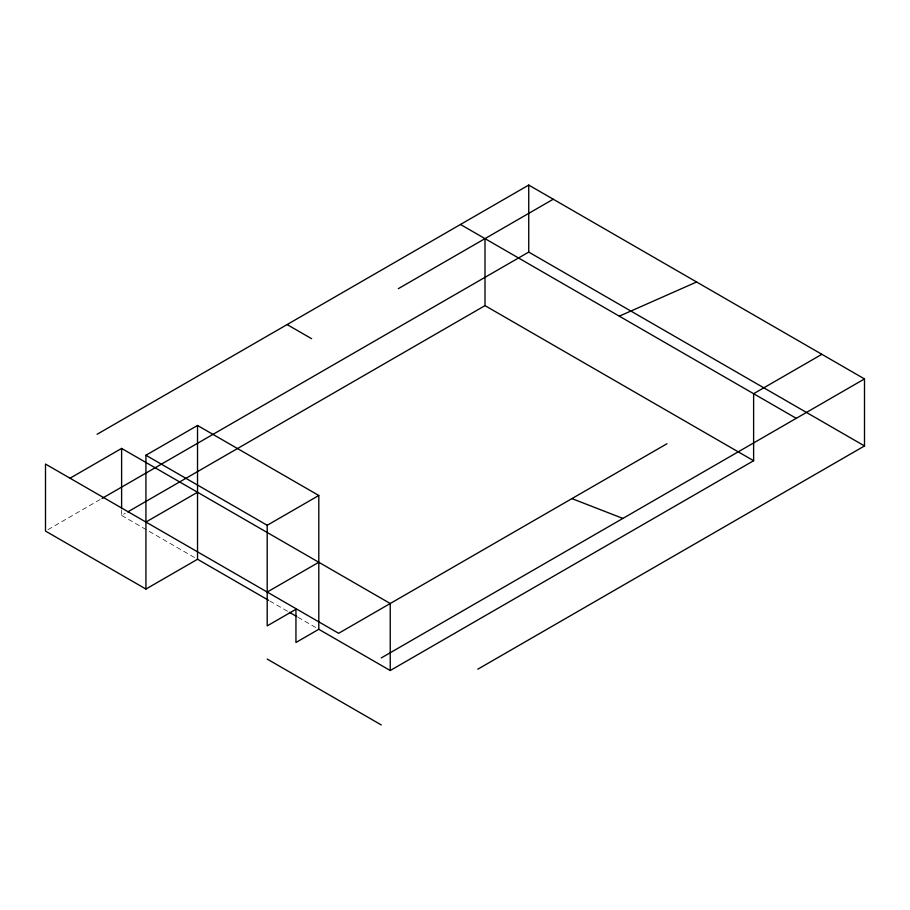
<?xml version="1.0" encoding="UTF-8"?>
<svg xmlns="http://www.w3.org/2000/svg" width="910" height="910" viewBox="0 0 910 910"><rect width="100%" height="100%" fill="white"/><g stroke="black" fill="none" stroke-linecap="round" stroke-linejoin="round"><path stroke-width="0.68" stroke-dasharray="4.55 3.41" d="M47.957 529.654L100.828 499.124M121.61 509.85L121.61 515.435L125.296 513.308M121.61 515.435L195.081 557.853M269.804 600.998L288.174 611.6M297.968 617.264L316.35 627.866"/><path stroke-width="1.36" d="M97.097 434.275L528.733 185.071L864.5 378.924L864.5 445.945L477.807 669.203M70.013 478.216L121.61 448.425L390.231 603.512L390.231 670.522L318.796 629.288L295.943 642.483L295.943 609.29L267.199 625.887L267.199 525.275L145.93 455.25L145.93 589.054L197.527 559.263L268.575 600.282M398.318 288.675L553.246 199.222M145.93 455.25L197.527 425.471L318.796 495.484L318.796 629.288M102.056 498.418L528.733 252.081L864.5 445.945M127.753 511.898L484.996 305.635L753.616 460.722L753.616 393.712L821.866 354.308M145.93 522.044L197.527 492.253M267.199 525.275L318.796 495.484M267.199 592.057L318.796 562.266M666.928 443.762L338.634 633.303L45.5 464.054L45.5 531.076L145.93 589.054M381.267 657.919L864.5 378.924M390.231 670.522L753.616 460.722M619.312 316.168L696.616 281.998M571.924 498.612L622.884 518.416M460.483 224.474L796.25 418.327M287.116 324.563L311.629 338.713M289.403 612.305L296.751 616.548M267.199 659.067L381.267 724.929M528.733 185.071L528.733 252.081M484.996 238.625L484.996 305.635M197.527 425.471L197.527 559.263M121.61 448.425L121.61 508.462"/></g></svg>
